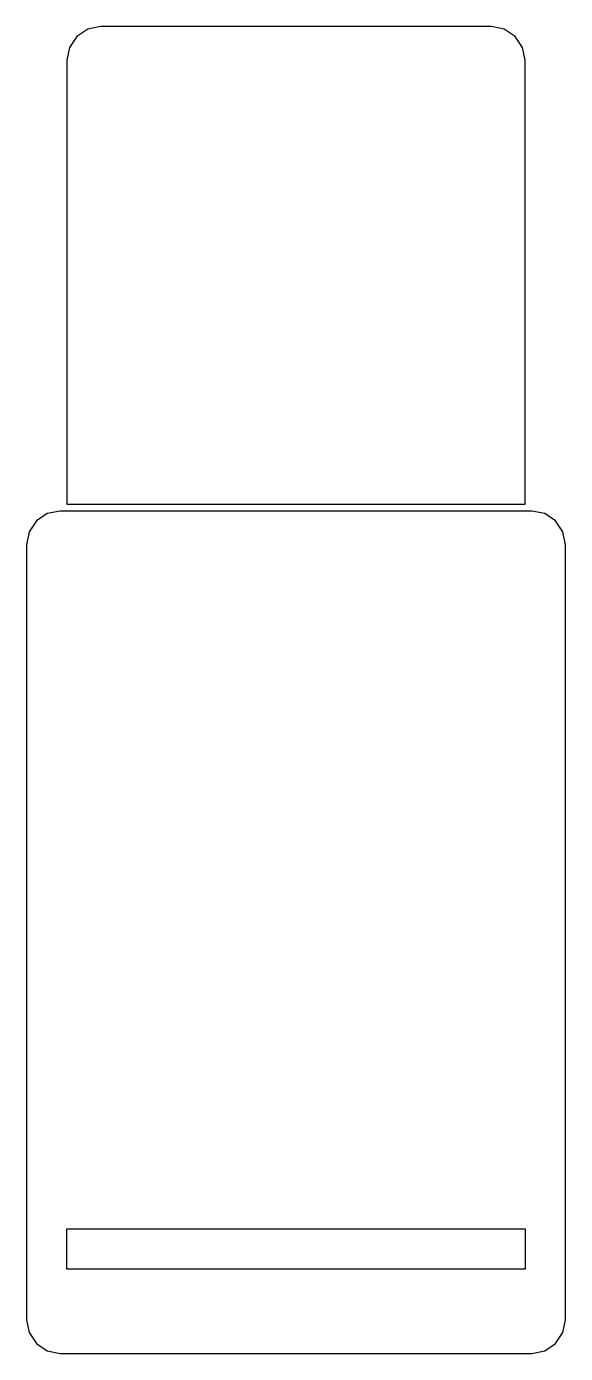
# Model space of a CAD drawing. Header units: metres. Extents: x 0 to 80, y 0 to 197.
import ezdxf

# ---------------------------------------------------------------- set-up
doc = ezdxf.new("R2010")
doc.units = ezdxf.units.M

msp = doc.modelspace()

# ---------------------------------------------------------------- linework, layer by layer
for p, q in [((11, 196.891), (9.08658, 196.51)), ((69, 196.891), (11, 196.891)), ((70.9134, 196.51), (69, 196.891)), ((7.46446, 195.427), (6.3806, 193.804)), ((9.08658, 196.51), (7.46446, 195.427)), ((72.5355, 195.427), (70.9134, 196.51)), ((73.6194, 193.804), (72.5355, 195.427)), ((6.3806, 193.804), (6, 191.891)), ((74, 191.891), (73.6194, 193.804)), ((6, 191.891), (6, 126)), ((74, 126), (74, 191.891)), ((3.08658, 124.619), (1.46446, 123.536)), ((5, 125), (3.08658, 124.619)), ((75, 125), (5, 125)), ((6, 126), (74, 126)), ((76.9134, 124.619), (75, 125)), ((78.5355, 123.536), (76.9134, 124.619)), ((1.46446, 123.536), (0.3806, 121.913)), ((79.6194, 121.913), (78.5355, 123.536)), ((0.3806, 121.913), (0, 120)), ((80, 120), (79.6194, 121.913)), ((0, 120), (0, 5)), ((80, 5), (80, 120)), ((6, 12.5), (6, 18.5)), ((6, 18.5), (74, 18.5)), ((74, 18.5), (74, 12.5)), ((74, 12.5), (6, 12.5)), ((0, 5), (0.3806, 3.08658)), ((79.6194, 3.08658), (80, 5)), ((0.3806, 3.08658), (1.46446, 1.46446)), ((78.5355, 1.46446), (79.6194, 3.08658)), ((1.46446, 1.46446), (3.08658, 0.3806)), ((3.08658, 0.3806), (5, 0)), ((5, 0), (75, 0)), ((75, 0), (76.9134, 0.3806)), ((76.9134, 0.3806), (78.5355, 1.46446))]:
    msp.add_line(p, q)

doc.saveas('drawing.dxf')
